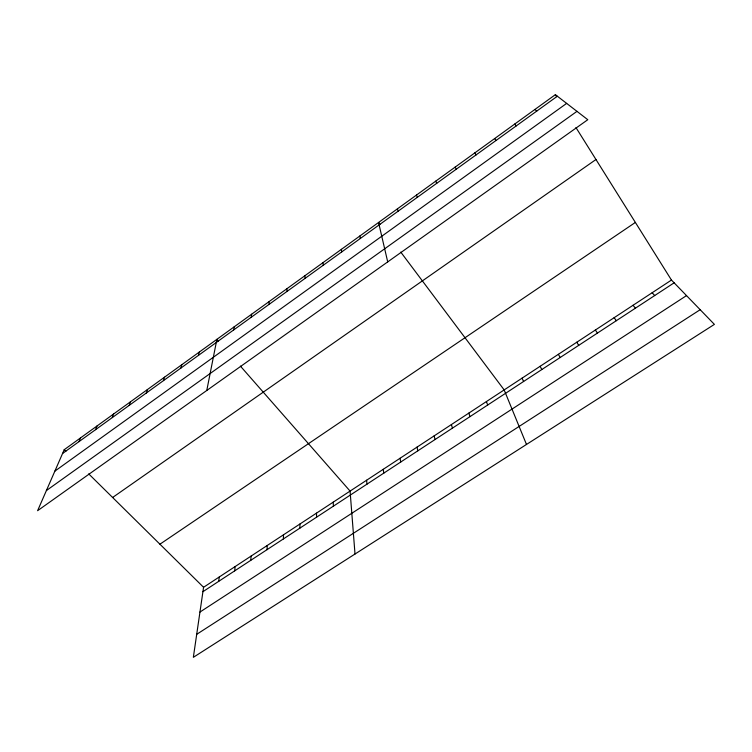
<?xml version="1.0" encoding="UTF-8"?>
<svg xmlns="http://www.w3.org/2000/svg" width="752" height="752" viewBox="0 0 752 752"><rect width="100%" height="100%" fill="white"/><g stroke="black" fill="none" stroke-linecap="round" stroke-linejoin="round"><path stroke-width="1.13" d="M299.907 528.12L299.935 524.012M283.382 538.958L283.513 534.794M286.879 291.522L287.001 288.655M267.007 549.693L267.242 545.482M250.773 560.334L251.112 556.066M268.972 304.457L269.225 301.505M234.68 570.881L235.122 566.566M218.729 581.334L219.274 576.972M251.234 317.259L251.61 314.233M671.461 280.064L203.566 587.284L193.349 657.323L714.4 324.385L671.461 280.064L575.966 127.577M233.665 329.949L234.173 326.838M206.772 390.485L216.896 339.331L218.381 341.013M198.519 355.329L199.271 352.068M180.941 368.019L181.815 364.692M163.532 380.587L164.528 377.184M146.292 393.033L147.411 389.555M129.222 405.366L130.453 401.812M112.321 417.567L113.655 413.957M95.57 429.665L97.017 425.98M78.988 441.64L80.539 437.89M64.221 449.696L37.6 510.702L587.791 119.709L555.361 94.677L64.221 449.696L65.866 451.313M62.557 453.503L557.354 96.218M54.849 471.156L566.651 103.391M46.389 490.567L576.972 111.352M112.621 497.486L595.969 159.518M159.932 544.204L635.374 222.432M202.918 591.692L674.13 282.818M199.947 612.062L686.52 295.602M196.695 634.331L700.178 309.702M534.898 109.463L536.721 111.117M88.736 473.901L203.566 587.284M514.65 124.099L516.304 125.857M652.172 292.735L654.682 295.564M240.396 366.102L350.075 491.084L355.01 554.027M633.052 305.284L635.421 308.188M494.609 138.584L496.104 140.445M379.957 224.34L378.557 222.479L387.712 261.893M400.778 252.099L504.16 389.912L526.485 444.451M614.121 317.711L616.339 320.7M595.368 330.025L597.445 333.089M474.775 152.929L476.11 154.884M555.361 94.677L556.583 96.632M576.784 342.226L578.72 345.356M455.139 167.123L456.314 169.181M558.379 354.314L560.174 357.52M540.133 366.29L541.797 369.561M435.709 181.166L436.724 183.328M522.067 378.162L523.589 381.499M416.467 195.078L417.322 197.334M486.412 401.568L487.681 405.037M468.834 413.111L469.972 416.646M397.413 208.849L398.128 211.19M451.407 424.551L452.422 428.151M434.139 435.887L435.032 439.544M417.031 447.13L417.802 450.843M400.064 458.259L400.722 462.038M359.879 235.978L360.302 238.506M383.257 469.304L383.793 473.14M366.591 480.246L367.014 484.128M341.389 249.344L341.671 251.958M323.087 262.57L323.228 265.277M333.211 502.157L333.409 506.162M316.498 513.137L316.583 517.188M304.955 275.674L304.964 278.466"/></g></svg>
